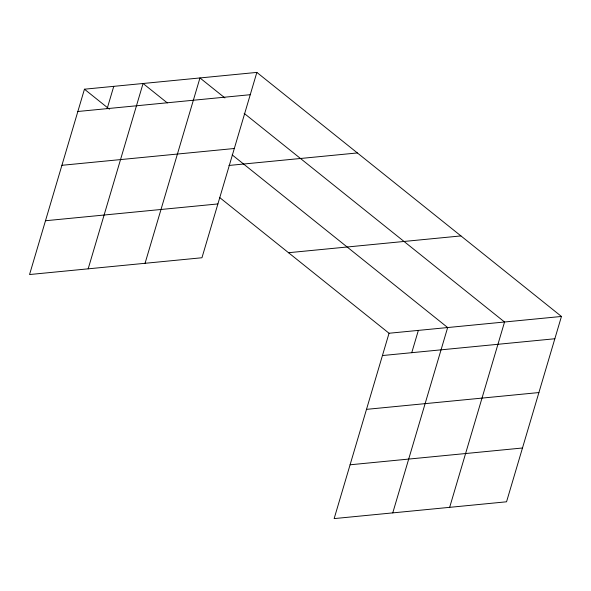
<?xml version="1.0" encoding="UTF-8"?>
<svg xmlns="http://www.w3.org/2000/svg" width="591" height="591" viewBox="0 0 591 591"><rect width="100%" height="100%" fill="white"/><g stroke="black" fill="none" stroke-linecap="round" stroke-linejoin="round"><path stroke-width="0.89" d="M84.454 89.204L29.55 274.542L201.959 257.75L256.856 72.405L84.454 89.204L109.401 109.195M107.156 108.641L113.76 86.345M88.17 268.831L143.066 83.494L167.305 102.908M145.061 263.291L199.965 77.946L224.912 97.936M219.483 197.394L389.041 333.25L334.144 518.595L506.546 501.796L561.45 316.458L256.856 72.405M411.75 352.694L418.354 330.399M392.756 512.885L447.66 327.54L232.182 154.886M449.655 507.344L504.551 321.999L244.164 113.361M77.849 111.492L250.259 94.7M61.907 165.303L234.317 148.504M228.931 165.458L357.378 152.943M45.485 220.739L217.894 203.939M288.526 252.712L460.936 235.92M389.041 333.25L561.45 316.458M382.436 355.546L554.846 338.754M366.501 409.356L538.911 392.557M350.079 464.792L522.488 447.993"/></g></svg>
